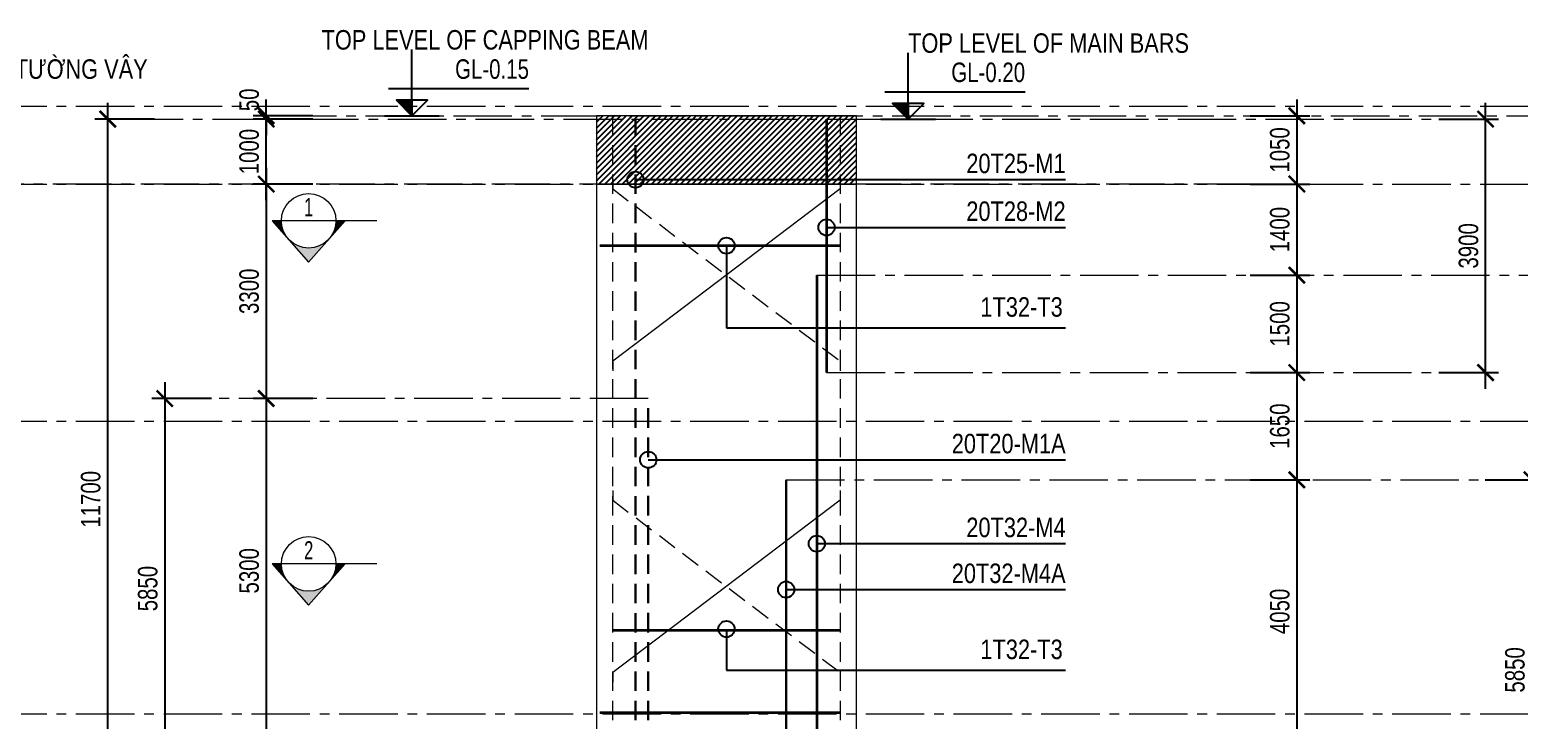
# Model space of a CAD drawing. Header units: millimetres. Extents: x 2746337 to 7547699, y -363432 to 15720.
# Drawn here: x 3176857 to 3199770, y -106692 to -96068 of the extents above; entities that cross this region are included whole.
import ezdxf
from ezdxf.enums import TextEntityAlignment as Align

# ---------------------------------------------------------------- set-up
doc = ezdxf.new("R2010")
doc.units = ezdxf.units.MM
doc.header["$LTSCALE"] = 1200
doc.header["$PDMODE"] = 3
for name, pattern in [('CENTER2', [1.125, 0.75, -0.125, 0.125, -0.125]), ('CONTINOUS', [0]), ('HIDDEN', [0.375, 0.25, -0.125])]:
    doc.linetypes.add(name, pattern=pattern)
for name, color, linetype, lineweight in [('1', 9, 'Continuous', 13), ('BOUND', 3, 'Continuous', 20), ('C1CO', 4, 'Continuous', 35), ('ENOTE', 2, 'Continuous', 15), ('Grid line', 160, 'CENTER2', 5), ('HIDE', 8, 'HIDDEN', 13), ('K-THUOC', 1, 'Continuous', 18), ('LEADER', 8, 'Continuous', 9), ('T1CO', 4, 'Continuous', 20), ('T1HI', 4, 'HIDDEN', 13), ('TCHI', 4, 'HIDDEN', 30), ('TEXTMA', 2, 'Continuous', 13), ('TEXTVN', 2, 'Continuous', 20)]:
    doc.layers.add(name, color=color, linetype=linetype, lineweight=lineweight)
for name, color, linetype in [('CDC.02.DIM', 1, 'Continuous'), ('CDC.06.TEXT', 2, 'Continuous'), ('CDC.10.HATCH', 251, 'Continuous')]:
    doc.layers.add(name, color=color, linetype=linetype)
doc.styles.add('DB_Arial', font='arial.ttf', dxfattribs={"width": 0.8})
doc.styles.add('SMTEXT', font='arial.ttf', dxfattribs={"width": 0.75})
doc.styles.add('TEXTVN', font='VHELVCN.TTF', dxfattribs={"width": 0.8})
doc.dimstyles.new('BSV1-100', dxfattribs={"dimtxt": 300, "dimasz": 250, "dimexe": 200, "dimexo": 0, "dimgap": 108, "dimtad": 1, "dimdec": 0, "dimdsep": 46, "dimtxsty": 'SMTEXT', "dimblk": 'ARCHTICK', "dimcen": 100, "dimdle": 250, "dimclrd": 256, "dimclre": 256, "dimclrt": 1, "dimadec": 0, "dimazin": 0, "dimtfac": 1, "dimtdec": 0, "dimtix": 1, "dimtmove": 2, "dimatfit": 3, "dimfxl": 720, "dimfxlon": 1, "dimtolj": 1, "dimtzin": 0, "dimarcsym": 0})
doc.dimstyles.new('BSV25', dxfattribs={"dimtxt": 300, "dimasz": 250, "dimexe": 200, "dimexo": 0, "dimgap": 108, "dimtad": 1, "dimdec": 0, "dimlfac": 0.25, "dimdsep": 46, "dimtxsty": 'SMTEXT', "dimblk": 'ARCHTICK', "dimcen": 100, "dimdle": 250, "dimclrd": 256, "dimclre": 256, "dimclrt": 2, "dimadec": 0, "dimazin": 0, "dimtfac": 1, "dimtdec": 0, "dimtix": 1, "dimtmove": 2, "dimatfit": 3, "dimfxl": 800, "dimfxlon": 1, "dimtolj": 1, "dimtzin": 0, "dimarcsym": 0})

# ---------------------------------------------------------------- blocks, each defined once
blk = doc.blocks.new('_ArchTick')
at = {"color": 0, "linetype": 'ByBlock', "const_width": 0.15}
blk.add_lwpolyline([(-0.5, -0.5), (0.5, 0.5)], dxfattribs=at)
blk = doc.blocks.new('*D2084')
at = {"layer": 'Defpoints', "color": 0, "transparency": 16777216}
for p in [(3185575, -106092), (3171765, -109092), (3185575, -109092)]:
    blk.add_point(p, dxfattribs=at)
at = {"layer": 'K-THUOC', "lineweight": -2, "transparency": 16777216}
for p, q in [((3171765, -105842), (3171765, -109342)), ((3172485, -106092), (3171565, -106092)), ((3172485, -109092), (3171565, -109092))]:
    blk.add_line(p, q, dxfattribs=at)
at = {"layer": 'K-THUOC', "lineweight": -2, "transparency": 16777216, "xscale": 250, "yscale": 250, "zscale": 250}
for p, rotation in [((3171765, -106092), 90), ((3171765, -109092), 270)]:
    blk.add_blockref('_ArchTick', p, dxfattribs=dict(at, rotation=rotation))
at = {"layer": 'K-THUOC', "color": 1, "transparency": 16777216, "char_height": 300, "attachment_point": 5, "rotation": 90, "style": 'SMTEXT'}
for s, insert in [('\\A1;T12a200-L1,L2,L3', (3172053, -107592)), ('\\A1;3000', (3171504, -107592))]:
    blk.add_mtext(s, dxfattribs=dict(at, insert=insert))
blk = doc.blocks.new('SIGSEC')
at = {"layer": '1', "lineweight": 9}
h = blk.add_hatch(color=256, dxfattribs=at)
h.dxf.hatch_style = 1
h.paths.add_polyline_path([(-420, 0), (-560, 0), (-315, -278, -0.182676)])
h = blk.add_hatch(color=256, dxfattribs=at)
h.dxf.hatch_style = 1
h.paths.add_polyline_path([(560, 0), (420, 0, -0.182676), (315, -278)])
h = blk.add_hatch(color=256, dxfattribs=at)
h.dxf.hatch_style = 1
h.paths.add_polyline_path([(315, -278, -0.451416), (-315, -278), (0, -635)])
at = {"layer": '1', "lineweight": 9, "elevation": 0}
blk.add_lwpolyline([(1050, 0), (-560, 0), (0, -635), (560, 0)], dxfattribs=at)
at = {"layer": '1', "lineweight": 9}
blk.add_circle((0, 0), 420, dxfattribs=at)
at = {"layer": 'BOUND', "lineweight": 9, "style": 'TEXTVN', "width": 0.8}
blk.add_attdef('SEC', text='', height=280, dxfattribs=at).set_placement((0, 210, 0), align=Align.MIDDLE_CENTER)
blk = doc.blocks.new('*D2086')
at = {"layer": 'Defpoints', "color": 0, "transparency": 16777216}
for p in [(3172315, -97742), (3171765, -106092), (3185575, -106092)]:
    blk.add_point(p, dxfattribs=at)
at = {"layer": 'K-THUOC', "lineweight": -2, "transparency": 16777216}
for p, q in [((3171765, -97492), (3171765, -106342)), ((3172315, -97742), (3171565, -97742)), ((3172485, -106092), (3171565, -106092))]:
    blk.add_line(p, q, dxfattribs=at)
at = {"layer": 'K-THUOC', "lineweight": -2, "transparency": 16777216, "xscale": 250, "yscale": 250, "zscale": 250}
for p, rotation in [((3171765, -97742), 90), ((3171765, -106092), 270)]:
    blk.add_blockref('_ArchTick', p, dxfattribs=dict(at, rotation=rotation))
at = {"layer": 'K-THUOC', "color": 1, "transparency": 16777216, "char_height": 300, "attachment_point": 5, "rotation": 90, "style": 'SMTEXT'}
for s, insert in [('\\A1;T12a300-L1,L2,L3', (3172053, -101917)), ('\\A1;8350', (3171504, -101917))]:
    blk.add_mtext(s, dxfattribs=dict(at, insert=insert))
blk = doc.blocks.new('tag_cd')
at = {"layer": 'CDC.10.HATCH'}
blk.add_hatch(color=256, dxfattribs=at).paths.add_polyline_path([(180, 240), (420, 0), (420, 240)])
at = {"layer": 'CDC.02.DIM'}
for points in [[(420, 240), (420, 0), (660, 240), (180, 240), (420, 0), (420, 1020)], [(60, 420), (2220, 420)], [(0, 0), (840, 0)]]:
    blk.add_lwpolyline(points, dxfattribs=at)
at = {"layer": 'CDC.06.TEXT', "ltscale": 0.5, "style": 'SMTEXT', "width": 0.75}
blk.add_attdef('CD', text='', height=300, dxfattribs=at).set_placement((2220, 570), align=Align.RIGHT)
blk = doc.blocks.new('*D2087')
at = {"layer": 'Defpoints', "color": 0, "transparency": 16777216}
for p in [(3171312, -97242), (3170750, -102092), (3204459, -102092)]:
    blk.add_point(p, dxfattribs=at)
at = {"layer": 'K-THUOC', "lineweight": -2, "transparency": 16777216}
for p, q in [((3170750, -96992), (3170750, -102342)), ((3171312, -97242), (3170550, -97242)), ((3171470, -102092), (3170550, -102092))]:
    blk.add_line(p, q, dxfattribs=at)
at = {"layer": 'K-THUOC', "lineweight": -2, "transparency": 16777216, "xscale": 250, "yscale": 250, "zscale": 250}
for p, rotation in [((3170750, -97242), 90), ((3170750, -102092), 270)]:
    blk.add_blockref('_ArchTick', p, dxfattribs=dict(at, rotation=rotation))
at = {"layer": 'K-THUOC', "color": 1, "transparency": 16777216, "insert": (3170488, -99667), "char_height": 300, "attachment_point": 5, "rotation": 90, "style": 'SMTEXT'}
blk.add_mtext('\\A1;4850', dxfattribs=at)
blk = doc.blocks.new('*D2088')
at = {"layer": 'Defpoints', "color": 0, "transparency": 16777216}
for p in [(3204459, -102092), (3170750, -106592), (3204443, -106592)]:
    blk.add_point(p, dxfattribs=at)
at = {"layer": 'K-THUOC', "lineweight": -2, "transparency": 16777216}
for p, q in [((3170750, -101842), (3170750, -106842)), ((3171470, -102092), (3170550, -102092)), ((3171470, -106592), (3170550, -106592))]:
    blk.add_line(p, q, dxfattribs=at)
at = {"layer": 'K-THUOC', "lineweight": -2, "transparency": 16777216, "xscale": 250, "yscale": 250, "zscale": 250}
for p, rotation in [((3170750, -102092), 90), ((3170750, -106592), 270)]:
    blk.add_blockref('_ArchTick', p, dxfattribs=dict(at, rotation=rotation))
at = {"layer": 'K-THUOC', "color": 1, "transparency": 16777216, "insert": (3170488, -104342), "char_height": 300, "attachment_point": 5, "rotation": 90, "style": 'SMTEXT'}
blk.add_mtext('\\A1;4500', dxfattribs=at)
blk = doc.blocks.new('*D2089')
at = {"layer": 'Defpoints', "color": 0, "transparency": 16777216}
for p in [(3203186, -106592), (3170750, -110392), (3204443, -110392)]:
    blk.add_point(p, dxfattribs=at)
at = {"layer": 'K-THUOC', "lineweight": -2, "transparency": 16777216}
for p, q in [((3170750, -106342), (3170750, -110642)), ((3171470, -106592), (3170550, -106592)), ((3171470, -110392), (3170550, -110392))]:
    blk.add_line(p, q, dxfattribs=at)
at = {"layer": 'K-THUOC', "lineweight": -2, "transparency": 16777216, "xscale": 250, "yscale": 250, "zscale": 250}
for p, rotation in [((3170750, -106592), 90), ((3170750, -110392), 270)]:
    blk.add_blockref('_ArchTick', p, dxfattribs=dict(at, rotation=rotation))
at = {"layer": 'K-THUOC', "color": 1, "transparency": 16777216, "insert": (3170488, -108492), "char_height": 300, "attachment_point": 5, "rotation": 90, "style": 'SMTEXT'}
blk.add_mtext('\\A1;3800', dxfattribs=at)
blk = doc.blocks.new('*D2090')
at = {"layer": 'Defpoints', "color": 0, "transparency": 16777216}
for p in [(3189575, -97392), (3189575, -98442), (3196349, -98442)]:
    blk.add_point(p, dxfattribs=at)
at = {"layer": 'K-THUOC', "lineweight": -2, "transparency": 16777216}
for p, q in [((3196349, -97142), (3196349, -98692)), ((3195629, -97392), (3196549, -97392)), ((3195629, -98442), (3196549, -98442))]:
    blk.add_line(p, q, dxfattribs=at)
at = {"layer": 'K-THUOC', "lineweight": -2, "transparency": 16777216, "xscale": 250, "yscale": 250, "zscale": 250}
for p, rotation in [((3196349, -97392), 90), ((3196349, -98442), 270)]:
    blk.add_blockref('_ArchTick', p, dxfattribs=dict(at, rotation=rotation))
at = {"layer": 'K-THUOC', "color": 1, "transparency": 16777216, "insert": (3196088, -97917), "char_height": 300, "attachment_point": 5, "rotation": 90, "style": 'SMTEXT'}
blk.add_mtext('\\A1;1050', dxfattribs=at)
blk = doc.blocks.new('*D2091')
at = {"layer": 'Defpoints', "color": 0, "transparency": 16777216}
for p in [(3189575, -99843), (3189575, -101343), (3196349, -101343)]:
    blk.add_point(p, dxfattribs=at)
at = {"layer": 'K-THUOC', "lineweight": -2, "transparency": 16777216}
for p, q in [((3196349, -99593), (3196349, -101593)), ((3195629, -99843), (3196549, -99843)), ((3195629, -101343), (3196549, -101343))]:
    blk.add_line(p, q, dxfattribs=at)
at = {"layer": 'K-THUOC', "lineweight": -2, "transparency": 16777216, "xscale": 250, "yscale": 250, "zscale": 250}
for p, rotation in [((3196349, -99843), 90), ((3196349, -101343), 270)]:
    blk.add_blockref('_ArchTick', p, dxfattribs=dict(at, rotation=rotation))
at = {"layer": 'K-THUOC', "color": 1, "transparency": 16777216, "insert": (3196088, -100593), "char_height": 300, "attachment_point": 5, "rotation": 90, "style": 'SMTEXT'}
blk.add_mtext('\\A1;1500', dxfattribs=at)
blk = doc.blocks.new('*D2092')
at = {"layer": 'Defpoints', "color": 0, "transparency": 16777216}
for p in [(3189575, -101343), (3189575, -102993), (3196349, -102993)]:
    blk.add_point(p, dxfattribs=at)
at = {"layer": 'K-THUOC', "lineweight": -2, "transparency": 16777216}
for p, q in [((3196349, -101093), (3196349, -103243)), ((3195629, -101343), (3196549, -101343)), ((3195629, -102993), (3196549, -102993))]:
    blk.add_line(p, q, dxfattribs=at)
at = {"layer": 'K-THUOC', "lineweight": -2, "transparency": 16777216, "xscale": 250, "yscale": 250, "zscale": 250}
for p, rotation in [((3196349, -101343), 90), ((3196349, -102993), 270)]:
    blk.add_blockref('_ArchTick', p, dxfattribs=dict(at, rotation=rotation))
at = {"layer": 'K-THUOC', "color": 1, "transparency": 16777216, "insert": (3196088, -102168), "char_height": 300, "attachment_point": 5, "rotation": 90, "style": 'SMTEXT'}
blk.add_mtext('\\A1;1650', dxfattribs=at)
blk = doc.blocks.new('*D2093')
at = {"layer": 'Defpoints', "color": 0, "transparency": 16777216}
for p in [(3189575, -102993), (3189575, -107043), (3196349, -107043)]:
    blk.add_point(p, dxfattribs=at)
at = {"layer": 'K-THUOC', "lineweight": -2, "transparency": 16777216}
for p, q in [((3196349, -102743), (3196349, -107293)), ((3195629, -102993), (3196549, -102993)), ((3195629, -107043), (3196549, -107043))]:
    blk.add_line(p, q, dxfattribs=at)
at = {"layer": 'K-THUOC', "lineweight": -2, "transparency": 16777216, "xscale": 250, "yscale": 250, "zscale": 250}
for p, rotation in [((3196349, -102993), 90), ((3196349, -107043), 270)]:
    blk.add_blockref('_ArchTick', p, dxfattribs=dict(at, rotation=rotation))
at = {"layer": 'K-THUOC', "color": 1, "transparency": 16777216, "insert": (3196088, -105018), "char_height": 300, "attachment_point": 5, "rotation": 90, "style": 'SMTEXT'}
blk.add_mtext('\\A1;4050', dxfattribs=at)
blk = doc.blocks.new('*D2101')
at = {"layer": 'Defpoints', "color": 0, "transparency": 16777216}
for p in [(3189788, -99843), (3200867, -99843), (3189788, -108843)]:
    blk.add_point(p, dxfattribs=at)
at = {"layer": 'K-THUOC', "lineweight": -2, "transparency": 16777216}
for p, q in [((3200867, -109093), (3200867, -99593)), ((3200147, -99843), (3201067, -99843)), ((3200147, -108843), (3201067, -108843))]:
    blk.add_line(p, q, dxfattribs=at)
at = {"layer": 'K-THUOC', "lineweight": -2, "transparency": 16777216, "xscale": 250, "yscale": 250, "zscale": 250}
for p, rotation in [((3200867, -99843), 90), ((3200867, -108843), 270)]:
    blk.add_blockref('_ArchTick', p, dxfattribs=dict(at, rotation=rotation))
at = {"layer": 'K-THUOC', "color": 1, "transparency": 16777216, "insert": (3200606, -104343), "char_height": 300, "attachment_point": 5, "rotation": 90, "style": 'SMTEXT'}
blk.add_mtext('\\A1;9000', dxfattribs=at)
blk = doc.blocks.new('*D2102')
at = {"layer": 'Defpoints', "color": 0, "transparency": 16777216}
for p in [(3189114, -97442), (3199252, -97442), (3189225, -101343)]:
    blk.add_point(p, dxfattribs=at)
at = {"layer": 'K-THUOC', "lineweight": -2, "transparency": 16777216}
for p, q in [((3199252, -101593), (3199252, -97192)), ((3198532, -97442), (3199452, -97442)), ((3198532, -101343), (3199452, -101343))]:
    blk.add_line(p, q, dxfattribs=at)
at = {"layer": 'K-THUOC', "lineweight": -2, "transparency": 16777216, "xscale": 250, "yscale": 250, "zscale": 250}
for p, rotation in [((3199252, -97442), 90), ((3199252, -101343), 270)]:
    blk.add_blockref('_ArchTick', p, dxfattribs=dict(at, rotation=rotation))
at = {"layer": 'K-THUOC', "color": 1, "transparency": 16777216, "insert": (3198991, -99393), "char_height": 300, "attachment_point": 5, "rotation": 90, "style": 'SMTEXT'}
blk.add_mtext('\\A1;3900', dxfattribs=at)
blk = doc.blocks.new('*D2105')
at = {"layer": 'Defpoints', "color": 0, "transparency": 16777216}
for p in [(3180494, -97442), (3185575, -97442), (3185575, -98442)]:
    blk.add_point(p, dxfattribs=at)
at = {"layer": 'K-THUOC', "lineweight": -2, "transparency": 16777216}
for p, q in [((3180494, -98692), (3180494, -97192)), ((3181214, -97442), (3180294, -97442)), ((3181214, -98442), (3180294, -98442))]:
    blk.add_line(p, q, dxfattribs=at)
at = {"layer": 'K-THUOC', "lineweight": -2, "transparency": 16777216, "xscale": 250, "yscale": 250, "zscale": 250}
for p, rotation in [((3180494, -97442), 90), ((3180494, -98442), 270)]:
    blk.add_blockref('_ArchTick', p, dxfattribs=dict(at, rotation=rotation))
at = {"layer": 'K-THUOC', "color": 1, "transparency": 16777216, "insert": (3180233, -97942), "char_height": 300, "attachment_point": 5, "rotation": 90, "style": 'SMTEXT'}
blk.add_mtext('\\A1;1000', dxfattribs=at)
blk = doc.blocks.new('*D2106')
at = {"layer": 'Defpoints', "color": 0, "transparency": 16777216}
for p in [(3185550, -101742), (3180494, -107043), (3185550, -107043)]:
    blk.add_point(p, dxfattribs=at)
at = {"layer": 'K-THUOC', "lineweight": -2, "transparency": 16777216}
for p, q in [((3180494, -101492), (3180494, -107293)), ((3181214, -101742), (3180294, -101742)), ((3181214, -107043), (3180294, -107043))]:
    blk.add_line(p, q, dxfattribs=at)
at = {"layer": 'K-THUOC', "lineweight": -2, "transparency": 16777216, "xscale": 250, "yscale": 250, "zscale": 250}
for p, rotation in [((3180494, -101742), 90), ((3180494, -107043), 270)]:
    blk.add_blockref('_ArchTick', p, dxfattribs=dict(at, rotation=rotation))
at = {"layer": 'K-THUOC', "color": 1, "transparency": 16777216, "insert": (3180233, -104393), "char_height": 300, "attachment_point": 5, "rotation": 90, "style": 'SMTEXT'}
blk.add_mtext('\\A1;5300', dxfattribs=at)
blk = doc.blocks.new('*D2110')
at = {"layer": 'Defpoints', "color": 0, "transparency": 16777216}
for p in [(3178056, -97442), (3183273, -97442), (3183273, -109143)]:
    blk.add_point(p, dxfattribs=at)
at = {"layer": 'K-THUOC', "lineweight": -2, "transparency": 16777216}
for p, q in [((3178056, -109393), (3178056, -97192)), ((3178776, -97442), (3177856, -97442)), ((3178776, -109143), (3177856, -109143))]:
    blk.add_line(p, q, dxfattribs=at)
at = {"layer": 'K-THUOC', "lineweight": -2, "transparency": 16777216, "xscale": 250, "yscale": 250, "zscale": 250}
for p, rotation in [((3178056, -97442), 90), ((3178056, -109143), 270)]:
    blk.add_blockref('_ArchTick', p, dxfattribs=dict(at, rotation=rotation))
at = {"layer": 'K-THUOC', "color": 1, "transparency": 16777216, "insert": (3177795, -103293), "char_height": 300, "attachment_point": 5, "rotation": 90, "style": 'SMTEXT'}
blk.add_mtext('\\A1;11700', dxfattribs=at)
blk = doc.blocks.new('*D2111')
at = {"layer": 'Defpoints', "color": 0, "transparency": 16777216}
for p in [(3183516, -101742), (3178934, -107592), (3183516, -107592)]:
    blk.add_point(p, dxfattribs=at)
at = {"layer": 'K-THUOC', "lineweight": -2, "transparency": 16777216}
for p, q in [((3178934, -101492), (3178934, -107842)), ((3179654, -101742), (3178734, -101742)), ((3179654, -107592), (3178734, -107592))]:
    blk.add_line(p, q, dxfattribs=at)
at = {"layer": 'K-THUOC', "lineweight": -2, "transparency": 16777216, "xscale": 250, "yscale": 250, "zscale": 250}
for p, rotation in [((3178934, -101742), 90), ((3178934, -107592), 270)]:
    blk.add_blockref('_ArchTick', p, dxfattribs=dict(at, rotation=rotation))
at = {"layer": 'K-THUOC', "color": 1, "transparency": 16777216, "insert": (3178673, -104667), "char_height": 300, "attachment_point": 5, "rotation": 90, "style": 'SMTEXT'}
blk.add_mtext('\\A1;5850', dxfattribs=at)
blk = doc.blocks.new('*D2113')
at = {"layer": 'Defpoints', "color": 0, "transparency": 16777216}
for p in [(3189575, -98442), (3189575, -99843), (3196349, -99843)]:
    blk.add_point(p, dxfattribs=at)
at = {"layer": 'K-THUOC', "lineweight": -2, "transparency": 16777216}
for p, q in [((3196349, -98192), (3196349, -100093)), ((3195629, -98442), (3196549, -98442)), ((3195629, -99843), (3196549, -99843))]:
    blk.add_line(p, q, dxfattribs=at)
at = {"layer": 'K-THUOC', "lineweight": -2, "transparency": 16777216, "xscale": 250, "yscale": 250, "zscale": 250}
for p, rotation in [((3196349, -98442), 90), ((3196349, -99843), 270)]:
    blk.add_blockref('_ArchTick', p, dxfattribs=dict(at, rotation=rotation))
at = {"layer": 'K-THUOC', "color": 1, "transparency": 16777216, "insert": (3196088, -99143), "char_height": 300, "attachment_point": 5, "rotation": 90, "style": 'SMTEXT'}
blk.add_mtext('\\A1;1400', dxfattribs=at)
blk = doc.blocks.new('*D2114')
at = {"layer": 'Defpoints', "color": 0, "transparency": 16777216}
for p in [(3185575, -98442), (3180494, -101742), (3185550, -101742)]:
    blk.add_point(p, dxfattribs=at)
at = {"layer": 'K-THUOC', "lineweight": -2, "transparency": 16777216}
for p, q in [((3180494, -98192), (3180494, -101992)), ((3181214, -98442), (3180294, -98442)), ((3181214, -101742), (3180294, -101742))]:
    blk.add_line(p, q, dxfattribs=at)
at = {"layer": 'K-THUOC', "lineweight": -2, "transparency": 16777216, "xscale": 250, "yscale": 250, "zscale": 250}
for p, rotation in [((3180494, -98442), 90), ((3180494, -101742), 270)]:
    blk.add_blockref('_ArchTick', p, dxfattribs=dict(at, rotation=rotation))
at = {"layer": 'K-THUOC', "color": 1, "transparency": 16777216, "insert": (3180233, -100092), "char_height": 300, "attachment_point": 5, "rotation": 90, "style": 'SMTEXT'}
blk.add_mtext('\\A1;3300', dxfattribs=at)
blk = doc.blocks.new('*D2116')
at = {"layer": 'Defpoints', "color": 0, "transparency": 16777216}
for p in [(3204202, -98392), (3198656, -123242), (3209370, -123242)]:
    blk.add_point(p, dxfattribs=at)
at = {"layer": 'K-THUOC', "lineweight": -2, "transparency": 16777216}
for p, q in [((3209370, -98142), (3209370, -123492)), ((3208650, -98392), (3209570, -98392)), ((3208650, -123242), (3209570, -123242))]:
    blk.add_line(p, q, dxfattribs=at)
at = {"layer": 'K-THUOC', "lineweight": -2, "transparency": 16777216, "xscale": 250, "yscale": 250, "zscale": 250}
for p, rotation in [((3209370, -98392), 90), ((3209370, -123242), 270)]:
    blk.add_blockref('_ArchTick', p, dxfattribs=dict(at, rotation=rotation))
at = {"layer": 'K-THUOC', "color": 1, "transparency": 16777216, "insert": (3209109, -110817), "char_height": 300, "attachment_point": 5, "rotation": 90, "style": 'SMTEXT'}
blk.add_mtext('\\A1;24850', dxfattribs=at)
blk = doc.blocks.new('*D2118')
at = {"layer": 'Defpoints', "color": 0, "transparency": 16777216}
for p in [(3203402, -97242), (3210431, -97242), (3198656, -123242)]:
    blk.add_point(p, dxfattribs=at)
at = {"layer": 'K-THUOC', "lineweight": -2, "transparency": 16777216}
for p, q in [((3210431, -123492), (3210431, -96992)), ((3209711, -97242), (3210631, -97242)), ((3209711, -123242), (3210631, -123242))]:
    blk.add_line(p, q, dxfattribs=at)
at = {"layer": 'K-THUOC', "lineweight": -2, "transparency": 16777216, "xscale": 250, "yscale": 250, "zscale": 250}
for p, rotation in [((3210431, -97242), 90), ((3210431, -123242), 270)]:
    blk.add_blockref('_ArchTick', p, dxfattribs=dict(at, rotation=rotation))
at = {"layer": 'K-THUOC', "color": 1, "transparency": 16777216, "insert": (3210170, -110242), "char_height": 300, "attachment_point": 5, "rotation": 90, "style": 'SMTEXT'}
blk.add_mtext('\\A1;26000', dxfattribs=at)
blk = doc.blocks.new('*D2121')
at = {"layer": 'Defpoints', "color": 0, "transparency": 16777216}
for p in [(3189488, -102993), (3189488, -108843), (3199966, -108843)]:
    blk.add_point(p, dxfattribs=at)
at = {"layer": 'K-THUOC', "lineweight": -2, "transparency": 16777216}
for p, q in [((3199966, -102743), (3199966, -109093)), ((3199246, -102993), (3200166, -102993)), ((3199246, -108843), (3200166, -108843))]:
    blk.add_line(p, q, dxfattribs=at)
at = {"layer": 'K-THUOC', "lineweight": -2, "transparency": 16777216, "xscale": 250, "yscale": 250, "zscale": 250}
for p, rotation in [((3199966, -102993), 90), ((3199966, -108843), 270)]:
    blk.add_blockref('_ArchTick', p, dxfattribs=dict(at, rotation=rotation))
at = {"layer": 'K-THUOC', "color": 1, "transparency": 16777216, "insert": (3199705, -105918), "char_height": 300, "attachment_point": 5, "rotation": 90, "style": 'SMTEXT'}
blk.add_mtext('\\A1;5850', dxfattribs=at)
blk = doc.blocks.new('*D2128')
at = {"layer": 'Defpoints', "color": 0, "transparency": 16777216}
for p in [(3180494, -97392), (3185575, -97392), (3185575, -97442)]:
    blk.add_point(p, dxfattribs=at)
at = {"layer": 'K-THUOC', "lineweight": -2, "transparency": 16777216}
for p, q in [((3180494, -97392), (3180494, -97142)), ((3181214, -97392), (3180294, -97392)), ((3181214, -97442), (3180294, -97442)), ((3180494, -97442), (3180494, -97392)), ((3180494, -97442), (3180494, -97692))]:
    blk.add_line(p, q, dxfattribs=at)
at = {"layer": 'K-THUOC', "lineweight": -2, "transparency": 16777216, "xscale": 250, "yscale": 250, "zscale": 250}
for p, rotation in [((3180494, -97392), 270), ((3180494, -97442), 90)]:
    blk.add_blockref('_ArchTick', p, dxfattribs=dict(at, rotation=rotation))
at = {"layer": 'K-THUOC', "color": 1, "transparency": 16777216, "insert": (3180233, -97146), "char_height": 300, "attachment_point": 5, "rotation": 90, "style": 'SMTEXT'}
blk.add_mtext('\\A1;50', dxfattribs=at)

msp = doc.modelspace()

# ---------------------------------------------------------------- hatches: boundary and pattern name
at = {"layer": 'CDC.10.HATCH'}
h = msp.add_hatch(dxfattribs=at)
h.set_pattern_fill('ANSI31', color=256, scale=20)
h.set_pattern_definition([(45, (413110.17, -20610.585), (-44.9012806, 44.9012806), [])])
h.paths.add_polyline_path([(3185574.5, -98442.4), (3189574.5, -98442.4), (3189574.5, -97392.4), (3185574.5, -97392.4)])

# ---------------------------------------------------------------- linework, layer by layer
at = {"layer": 'BOUND'}
for points in [[(3185574.5, -98442.4), (3189574.5, -98442.4), (3189574.5, -97392.4), (3185574.5, -97392.4)], [(3185574.5, -142242.4), (3189574.5, -142242.4), (3189574.5, -98442.4), (3185574.5, -98442.4)]]:
    msp.add_lwpolyline(points, close=True, dxfattribs=at)
at = {"layer": 'C1CO'}
for p, q in [((3189114.5, -97442.4), (3189114.5, -101342.4)), ((3185624.5, -99389.3), (3189324.5, -99389.3)), ((3188964.5, -99842.7), (3188964.5, -108842.7)), ((3185824.5, -105306.7), (3189324.5, -105306.7)), ((3185624.5, -106571), (3189324.5, -106571))]:
    msp.add_line(p, q, dxfattribs=at)
at = {"layer": 'Grid line', "color": 2}
for p, q in [((3166767.8, -97242.4), (3203402.2, -97242.4)), ((3166767.8, -98442.4), (3203402.2, -98442.4)), ((3166767.8, -102092.4), (3204286.6, -102092.4)), ((3166767.8, -106592.4), (3204270.7, -106592.4))]:
    msp.add_line(p, q, dxfattribs=at)
at = {"layer": 'Grid line'}
for p, q in [((3195664.4, -98442.4), (3171537.2, -98442.4)), ((3188964.5, -99842.7), (3200154.2, -99842.7)), ((3189114.5, -101342.7), (3199452.4, -101342.7)), ((3186372.2, -101742.4), (3179748, -101742.4)), ((3188493, -102992.7), (3200154.2, -102992.7))]:
    msp.add_line(p, q, dxfattribs=at)
for points in [[(3178315.9, -97442.4), (3198652.5, -97442.4)], [(3180674.3, -97392.4), (3208591.5, -97392.4)]]:
    msp.add_lwpolyline(points, dxfattribs=at)
at = {"layer": 'HIDE'}
for p, q in [((3185824.5, -142242.4), (3185824.5, -97392.4)), ((3189324.5, -97392.4), (3189324.5, -142242.4))]:
    msp.add_line(p, q, dxfattribs=at)
at = {"layer": 'T1CO'}
for points in [[(3189324.5, -98367.7), (3189324.5, -98517.7), (3185824.5, -101167.7), (3185824.5, -101317.7)], [(3189324.5, -103158.5), (3189324.5, -103308.5), (3185824.5, -105958.5), (3185824.5, -106108.5)]]:
    msp.add_lwpolyline(points, dxfattribs=at)
at = {"layer": 'T1HI'}
for points in [[(3185824.5, -98367.7), (3185824.5, -98517.7), (3189324.5, -101167.7), (3189324.5, -101317.7)], [(3185824.5, -103158.5), (3185824.5, -103308.5), (3189324.5, -105958.5), (3189324.5, -106108.5)]]:
    msp.add_lwpolyline(points, dxfattribs=at)
at = {"layer": 'TCHI', "linetype": 'HIDDEN'}
msp.add_line((3186174.2, -108492.7), (3186174.2, -97442.4), dxfattribs=at)
at = {"layer": 'TCHI', "color": 6, "linetype": 'HIDDEN'}
msp.add_line((3186372.2, -107592), (3186372.2, -101742.4), dxfattribs=at)
at = {"layer": 'TCHI', "color": 6, "linetype": 'CONTINOUS'}
msp.add_line((3188493, -108842.7), (3188493, -102992.7), dxfattribs=at)

# ---------------------------------------------------------------- block references
at = {"layer": '1', "lineweight": 20}
for p, values in [((3181147.5, -99007.7), {'SEC': '1'}), ((3181147.5, -104287.7), {'SEC': '2'})]:
    msp.add_blockref('SIGSEC', p, dxfattribs=at).add_auto_attribs(values)
at = {"layer": 'ENOTE'}
for p, values in [((3182316.2, -97392.4), {'CD': 'GL-0.15'}), ((3189949.1, -97442.4), {'CD': 'GL-0.20'})]:
    msp.add_blockref('tag_cd', p, dxfattribs=at).add_auto_attribs(values)

# ---------------------------------------------------------------- texts
at = {"layer": 'TEXTMA', "style": 'DB_Arial', "width": 0.8}
for s, p in [('20T25-M1', (3192792.2, -98274.3)), ('20T28-M2', (3192792.2, -99009.4)), ('1T32-T3', (3192748, -100483.1)), ('20T20-M1A', (3192792.2, -102585.2)), ('20T32-M4', (3192792.2, -103875.4)), ('20T32-M4A', (3192792.2, -104581.5)), ('1T32-T3', (3192748, -105751.4))]:
    msp.add_text(s, height=300, rotation=360, dxfattribs=at).set_placement(p, align=Align.RIGHT)
at = {"layer": 'TEXTVN', "style": 'DB_Arial', "width": 0.8}
for s, p in [('TOP LEVEL OF CAPPING BEAM', (3181345.8, -96372.4)), ('TOP LEVEL OF MAIN BARS', (3190369.1, -96422.4)), ('CAO ĐỘ ĐỈNH TƯỜNG VÂY', (3174298.4, -96822.4))]:
    msp.add_text(s, height=300, dxfattribs=at).set_placement(p)

# ---------------------------------------------------------------- dimensions: what is measured, and where the dimension line sits
at = {"layer": 'K-THUOC'}
dim = msp.add_linear_dim(base=(3180494.3, -97392.4), p1=(3185574.5, -97442.4), p2=(3185574.5, -97392.4), angle=90, dimstyle='BSV1-100', dxfattribs=at)
dim.commit()
dim.dimension.update_dxf_attribs({"geometry": '*D2128', "text_midpoint": (3180233.1, -97145.6), "dimtype": 160})
for base, p1, p2, picture, middle in [((3170749.6, -102092.4), (3171312, -97242.4), (3204459.1, -102092.4), '*D2087', (3170488.4, -99667.4)), ((3196349.5, -98442.4), (3189574.5, -97392.4), (3189574.5, -98442.4), '*D2090', (3196088.3, -97917.4)), ((3210431, -97242.4), (3198655.6, -123242.4), (3203402.2, -97242.4), '*D2118', (3210169.8, -110242.4)), ((3178055.9, -97442.4), (3183273.2, -109142.7), (3183273.2, -97442.4), '*D2110', (3177794.7, -103292.5)), ((3180494.3, -97442.4), (3185574.5, -98442.4), (3185574.5, -97442.4), '*D2105', (3180233.1, -97942.4)), ((3199252.4, -97442.4), (3189224.5, -101342.7), (3189114.5, -97442.4), '*D2102', (3198991.1, -99392.5)), ((3180494.3, -101742.4), (3185574.5, -98442.4), (3185550.1, -101742.4), '*D2114', (3180233, -100092.4)), ((3196349.5, -99842.7), (3189574.5, -98442.4), (3189574.5, -99842.7), '*D2113', (3196088.3, -99142.5)), ((3209370.1, -123242.4), (3204202.2, -98392.4), (3198655.6, -123242.4), '*D2116', (3209108.9, -110817.4)), ((3196349.5, -101342.7), (3189574.5, -99842.7), (3189574.5, -101342.7), '*D2091', (3196088.3, -100592.7)), ((3200867.5, -99842.7), (3189787.8, -108842.7), (3189787.8, -99842.7), '*D2101', (3200606.3, -104342.7)), ((3196349.5, -102992.7), (3189574.5, -101342.7), (3189574.5, -102992.7), '*D2092', (3196088.3, -102167.7)), ((3178934.3, -107592.3), (3183516.3, -101742.4), (3183516.3, -107592.3), '*D2111', (3178673.1, -104667.3)), ((3180494.3, -107042.7), (3185550.1, -101742.4), (3185550.1, -107042.7), '*D2106', (3180233, -104392.5)), ((3170749.6, -106592.4), (3204459.1, -102092.4), (3204443.1, -106592.4), '*D2088', (3170488.4, -104342.4)), ((3199965.7, -108842.7), (3189487.8, -102992.7), (3189487.8, -108842.7), '*D2121', (3199704.6, -105917.7)), ((3196349.5, -107042.7), (3189574.5, -102992.7), (3189574.5, -107042.7), '*D2093', (3196088.3, -105017.7)), ((3170749.6, -110392.4), (3203186.5, -106592.4), (3204443.1, -110392.4), '*D2089', (3170488.3, -108492.4))]:
    dim = msp.add_linear_dim(base=base, p1=p1, p2=p2, angle=90, dimstyle='BSV1-100', dxfattribs=at)
    dim.commit()
    dim.dimension.update_dxf_attribs({"geometry": picture, "text_midpoint": middle})
for base, p1, p2, text, picture, middle in [((3171765, -106092.4), (3172315, -97742.4), (3185574.5, -106092.4), '<>\\XT12a300-L1,L2,L3', '*D2086', (3171765, -101917.4)), ((3171765, -109092.4), (3185574.5, -106092.4), (3185574.5, -109092.4), '<>\\XT12a200-L1,L2,L3', '*D2084', (3171765, -107592.4))]:
    dim = msp.add_linear_dim(base=base, p1=p1, p2=p2, angle=90, text=text, dimstyle='BSV1-100', dxfattribs=at)
    dim.commit()
    dim.dimension.update_dxf_attribs({"geometry": picture, "text_midpoint": middle})

# ---------------------------------------------------------------- leaders
at = {"layer": 'LEADER'}
for points in [[(3186174.2, -98374.3), (3192792.2, -98374.3)], [(3189114.5, -99109.4), (3192792.2, -99109.4)], [(3187574.5, -99389.3), (3187574.5, -100654.7), (3192792.2, -100654.7)], [(3186372.2, -102685.2), (3192792.2, -102685.2)], [(3188964.5, -103975.4), (3192792.2, -103975.4)], [(3188493, -104681.5), (3192792.2, -104681.5)], [(3187574.5, -105290.3), (3187574.5, -105923), (3192792.2, -105923)]]:
    msp.add_leader(points, dimstyle='BSV25', override={"dimldrblk": 'Origin'}, dxfattribs=at)

doc.saveas('drawing.dxf')
